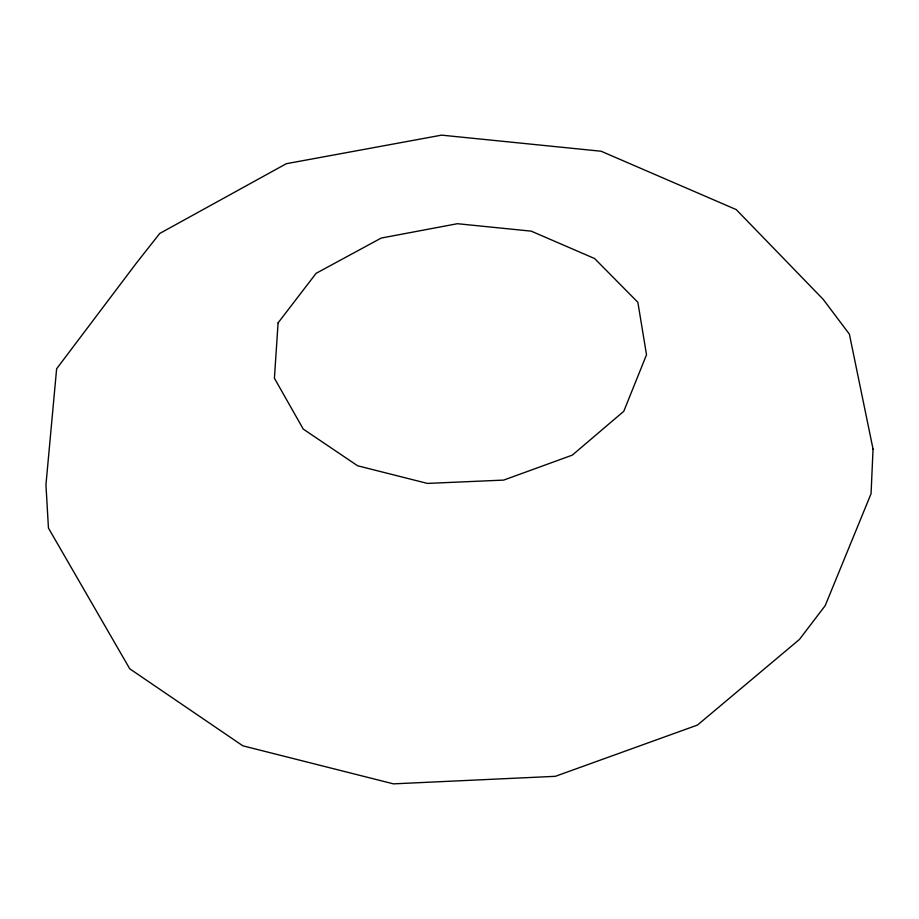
<?xml version="1.0" encoding="UTF-8"?>
<svg xmlns="http://www.w3.org/2000/svg" width="919" height="919" viewBox="0 0 919 919"><rect width="100%" height="100%" fill="white"/><g stroke="black" fill="none" stroke-linecap="round" stroke-linejoin="round"><path stroke-width="1.38" d="M873.05 449.104L871.051 493.733L825.193 605.644L799.45 639.429L697.487 725.057L555.34 776.325L393.447 783.861L242.846 745.814L129.751 668.802L48.443 528.057L45.95 484.727L56.633 368.76L136.449 263.006L159.757 233.449L286.303 163.708L441.591 135.139L601.118 151.233L736.234 209.589L823.206 299.364L849.386 334.148L873.05 449.104M278.089 322.879L274.413 378.226L303.236 429.07L357.629 465.784L427.427 483.417L503.681 480.097L572.261 455.158L623.771 411.31L646.516 354.78L637.855 302.282L594.57 258.515L531.216 231.151L457.409 223.708L381.236 238.055L316.113 273.322L278.089 322.879"/></g></svg>
